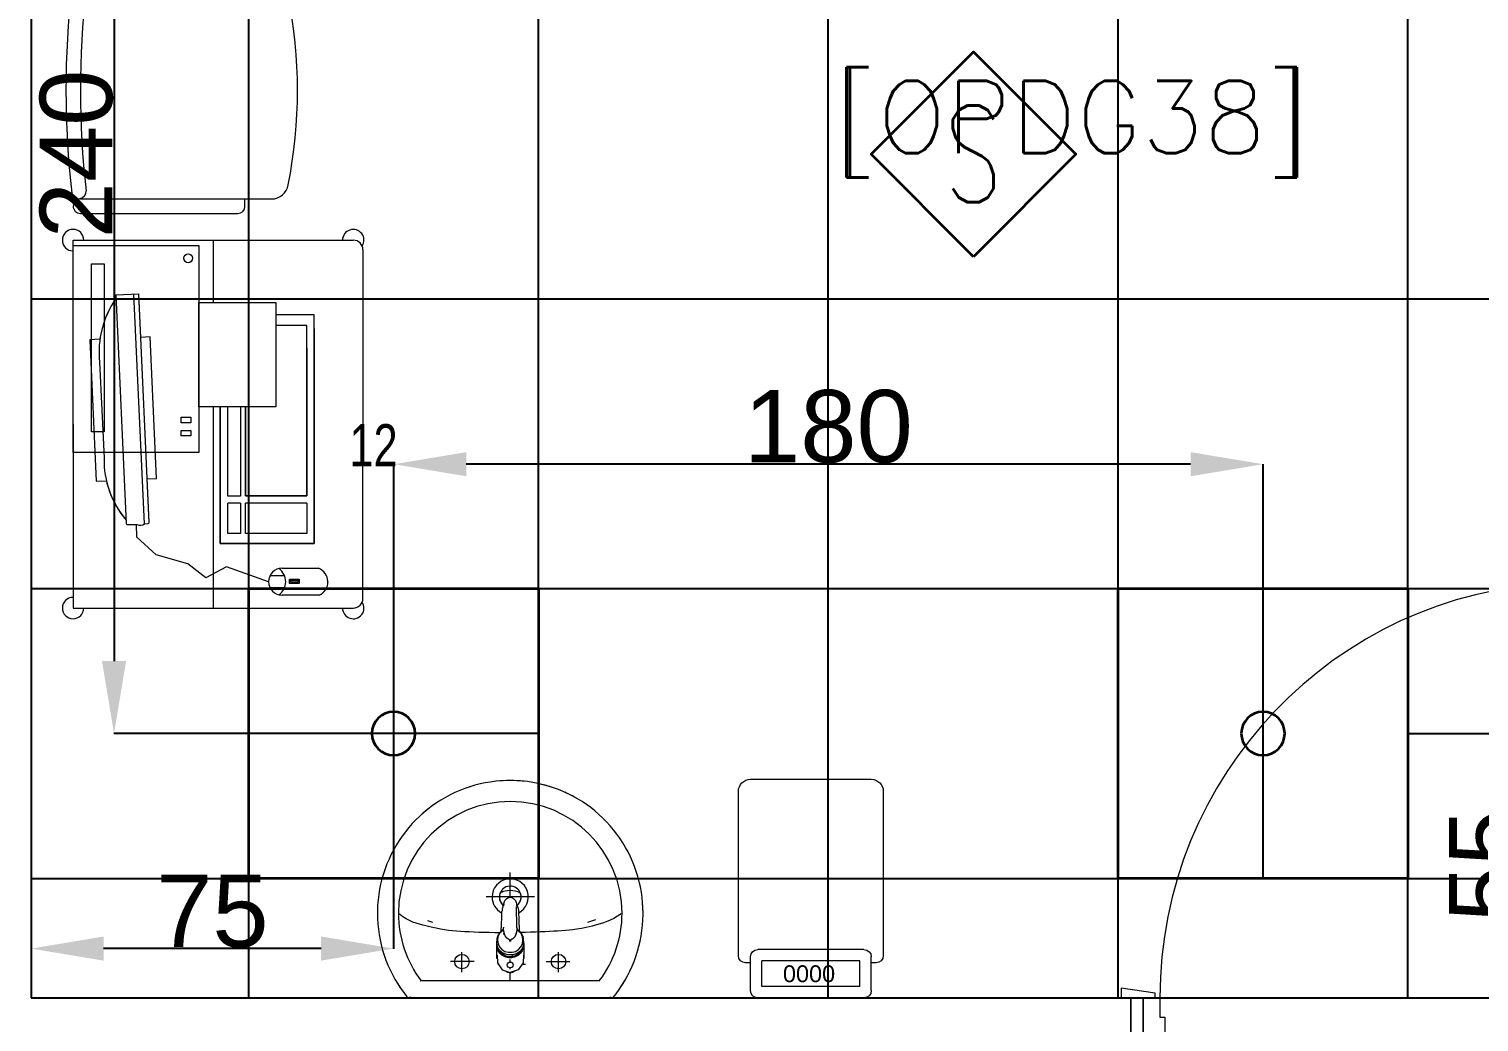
# Model space of a CAD drawing. Header units: inches. Extents: x -12418 to 57169, y -29325 to 19878.
# Drawn here: x 37945 to 40947, y -6897 to -4841 of the extents above; entities that cross this region are included whole.
import ezdxf
from ezdxf.enums import TextEntityAlignment as Align

# ---------------------------------------------------------------- set-up
doc = ezdxf.new("R2010")
doc.units = ezdxf.units.IN
doc.header["$LTSCALE"] = 25
doc.header["$MEASUREMENT"] = 0
doc.header["$PDMODE"] = 3
doc.layers.get('0').update_dxf_attribs({"color": 8})
doc.layers.get('Defpoints').update_dxf_attribs({"color": 8})
for name, color, linetype, lineweight in [('00-Ground Floor$0$72_EGR_BASE_TEXT', 252, 'Continuous', 5), ('00-Ground Floor$0$72_EGR_EQP_TAG', 142, 'Continuous', 5), ('00-Ground Floor$0$LOADING', 253, 'Continuous', 5), ('00-Ground Floor$0$P-SANR-FIXT', 6, 'Continuous', 18), ('00-Ground Floor$0$P-SANR-FIXT-1', 6, 'Continuous', 13), ('00-Ground Floor$0$Walls', 251, 'Continuous', 5), ('00-Ground Floor$0$Wooden Joinery', 251, 'Continuous', 5), ('E-DIM', 6, 'Continuous', 18), ('E-LITE-CIRC-NUMB', 6, 'Continuous', 25), ('E-LITE-CLNG', 150, 'Continuous', 35), ('E-LITE-CTRL', 6, 'Continuous', 25), ('F-ALRM-CLNG @ 100', 33, 'Continuous', 35)]:
    doc.layers.add(name, color=color, linetype=linetype, lineweight=lineweight)
doc.layers.add('00-Ground Floor$0$False Ceiling', color=251, linetype='Continuous')
doc.styles.add('00-Ground Floor$0$SIMPLEX', font='SIMPLEX.shx', dxfattribs={"height": 150})
doc.styles.add('00-Ground Floor$0$Standard', font='arial.ttf')
doc.styles.add('00-Ground Floor$0$X3G_ENTITY_257CFD', font='swisscl.ttf', dxfattribs={"height": 200})
doc.styles.add('DC_Simplex', font='SIMPLEX.shx', dxfattribs={"width": 0.7})
doc.styles.get("Standard").update_dxf_attribs({"font": 'arial.ttf'})
doc.dimstyles.get("Standard").update_dxf_attribs({"dimtxt": 150, "dimasz": 150, "dimexe": 0.18, "dimexo": 0.0625, "dimgap": 1, "dimtad": 1, "dimdec": 0, "dimlfac": 0.1, "dimzin": 0, "dimdsep": 46, "dimtxsty": 'Standard', "dimcen": 0.09, "dimclrd": 256, "dimclrt": 7, "dimadec": 0, "dimazin": 0, "dimtfac": 1, "dimtdec": 0, "dimtofl": 0, "dimtmove": 0, "dimatfit": 3, "dimfxl": 1, "dimtolj": 1, "dimtzin": 0, "dimarcsym": 0})

# ---------------------------------------------------------------- blocks, each defined once
blk = doc.blocks.new('00-Ground Floor$0$A$C72370EFE')
at = {"layer": '00-Ground Floor$0$Wooden Joinery'}
for p, q in [((-0.01, -0.03), (-0.01, -0.07)), ((0, -0.03), (-0.01, -0.03)), ((0.04, -0.03), (0.05, -0.03)), ((0.05, -0.03), (0.05, -0.07)), ((-0.01, -0.04), (-0.02, -0.04)), ((-0.01, -0.06), (-0.02, -0.06)), ((0.05, -0.04), (0.06, -0.04)), ((0.05, -0.06), (0.06, -0.06)), ((-0.05, -0.07), (-0.05, -0.16)), ((-0.03, -0.07), (-0.03, -0.16)), ((0, -0.07), (-0.01, -0.07)), ((0.04, -0.07), (0.05, -0.07)), ((0.07, -0.07), (0.07, -0.16)), ((0.09, -0.07), (0.09, -0.16)), ((-0.01, -0.17), (-0.02, -0.17)), ((-0.01, -0.17), (-0.01, -0.19)), ((0.05, -0.17), (0.06, -0.17)), ((0.05, -0.17), (0.05, -0.19)), ((-0.01, -0.19), (-0.02, -0.19)), ((0.05, -0.19), (0.06, -0.19))]:
    blk.add_line(p, q, dxfattribs=at)
for centre, radius, start, end in [((-0.02, -0.07), 0.03, 90, 180), ((-0.02, -0.07), 0.01, 90, 180), ((0.06, -0.07), 0.03, 0, 90), ((0.06, -0.07), 0.01, 0, 90), ((-0.02, -0.16), 0.03, 180, 270), ((-0.02, -0.16), 0.01, 180, 270), ((0.06, -0.16), 0.01, 270, 0), ((0.06, -0.16), 0.03, 270, 0)]:
    blk.add_arc(centre, radius, start, end, dxfattribs=at)
blk = doc.blocks.new('00-Ground Floor$0$A$C5DAD61B4')
at = {"layer": '00-Ground Floor$0$Wooden Joinery'}
for points in [[(80, 959.1), (80, 969.1), (10, 979.1), (10, 959.1)], [(940, 959.1), (940, 969.1), (1010, 979.1), (1010, 959.1)], [(70, 859.1), (70, 849.1), (0, 839.1), (0, 859.1)], [(120, 859.1), (120, 0), (80, 0), (80, 859.1)], [(950, 859.1), (950, 849.1), (1020, 839.1), (1020, 859.1)]]:
    blk.add_lwpolyline(points, close=True, dxfattribs=at)
for points in [[(45, 859.1), (45, 959.1), (20, 959.1), (20, 859.1), (45, 859.1)], [(45, 859.1), (80, 859.1), (80, 899.1), (90, 899.1), (90, 959.1), (45, 959.1), (45, 859.1)], [(975, 859.1), (940, 859.1), (940, 899.1), (930, 899.1), (930, 959.1), (975, 959.1), (975, 859.1)], [(975, 859.1), (975, 959.1), (1000, 959.1), (1000, 859.1), (975, 859.1)]]:
    blk.add_lwpolyline(points, dxfattribs=at)
blk.add_arc((80, 859.1), 860, 272.666, 0, dxfattribs=at)
at = {"layer": '00-Ground Floor$0$Wooden Joinery', "xscale": 999.9999999998854, "yscale": 999.9999999998854, "zscale": 999.9999999998854, "rotation": 180}
blk.add_blockref('00-Ground Floor$0$A$C72370EFE', (120, 0), dxfattribs=at)
blk = doc.blocks.new('00-Ground Floor$0$GF21016-P')
at = {"layer": '00-Ground Floor$0$LOADING', "extrusion": (-1.24384e-09, -1.20261e-09, -1)}
for p, q in [((0.0128, 0.0179), (0.0128, 0.4136)), ((0.4628, 0.0179), (0.4628, 0.4136)), ((-0.0172, 0.0179), (-0.0172, 0.3435)), ((-0.0022, 0.3585), (0.0128, 0.3585)), ((0.4778, 0.3585), (0.4628, 0.3585)), ((0.4928, 0.0179), (0.4928, 0.3435)), ((0.4778, 0.0029), (0.4778, 0.0029))]:
    blk.add_line(p, q, dxfattribs=at)
for centre, radius, start, end in [((-0.2378, -0.5362), 1.0036, 78.7568, 101.2432), ((-0.0478, 0.4136), 0.035, 0, 80.6557), ((-0.4278, 0.4136), 0.035, 99.3443, 180), ((0.0022, 0.3435), 0.015, 0, 90), ((-0.4778, 0.3435), 0.015, 90, 180), ((-0.0284, 0.0145), 0.015, 284.3864, 95.5209), ((-0.4471, 0.0145), 0.015, 84.4791, 255.6136), ((0.0022, 0.0179), 0.015, 270, 0), ((0.0022, 0.0179), 0.015, 180, 270), ((-0.2378, 1.8734), 1.8855, 263.5119, 276.4881), ((-0.2378, 1.8928), 1.8749, 263.6341, 276.3659), ((-0.4778, 0.0179), 0.015, 270, 0), ((-0.4778, 0.0179), 0.015, 180, 270)]:
    blk.add_arc(centre, radius, start, end, dxfattribs=at)
blk = doc.blocks.new('00-Ground Floor$0$FP_138-161_A_00_GFL_-0_080_Einreichung_Grundrisse_100')
at = {"layer": '00-Ground Floor$0$P-SANR-FIXT'}
blk.add_line((-0.0044, -0.0019), (-0.0045, -0.0021), dxfattribs=at)
at = {"layer": '00-Ground Floor$0$P-SANR-FIXT', "flags": 128}
blk.add_lwpolyline([(-0.0057, -0.0037), (-0.0058, -0.0039), (-0.006, -0.004)], dxfattribs=at)
blk = doc.blocks.new('00-Ground Floor$0$FP_139-161_A_00_GFL_-0_080_Einreichung_Grundrisse_100')
at = {"layer": '00-Ground Floor$0$P-SANR-FIXT'}
blk.add_line((0.0045, -0.0022), (0.0044, -0.002), dxfattribs=at)
at = {"layer": '00-Ground Floor$0$P-SANR-FIXT', "flags": 128}
blk.add_lwpolyline([(0.006, -0.004), (0.0059, -0.0039), (0.0057, -0.0038)], dxfattribs=at)
blk = doc.blocks.new('00-Ground Floor$0$IS_Ceraplus_B8204_BIM_BG _1_ - B8204AA - CERAPLUS single lever basin mixer with pop-up waste-V137-161_A_00_GFL_-0_080_Einreichung_Grundrisse_100')
at = {"layer": '00-Ground Floor$0$P-SANR-FIXT-1'}
h = blk.add_hatch(dxfattribs=at)
h.set_pattern_fill('FP_26', color=256, style=0, pattern_type=2)
h.set_pattern_definition([(225, (0.009, 0), (0.010607, -0.010607), []), (315, (0.009, 0), (0.010607, 0.010607), [])])
h.paths.add_polyline_path([(0.0056, -0.002), (0.0058, -0.0024), (0.0058, -0.0021)])
h.paths.add_polyline_path([(0.007, -0.0039), (0.0088, -0.0045), (0.0084, -0.0043)])
at = {"layer": '00-Ground Floor$0$LOADING'}
for p, q in [((-0.028, 0), (-0.028, -0.0281)), ((-0.0262, -0.0282), (-0.0263, -0.0287)), ((0.0263, -0.0287), (0.0262, -0.0282)), ((0.0262, -0.0293), (0.0263, -0.0287)), ((0.028, -0.0281), (0.028, 0)), ((-0.0274, -0.0337), (-0.0271, -0.0392)), ((-0.0137, -0.0512), (-0.0129, -0.0517)), ((0.0124, -0.052), (0.0133, -0.0515)), ((0.0185, -0.0618), (0.019, -0.0539)), ((0.019, -0.0539), (0.0188, -0.0561)), ((0.0271, -0.0392), (0.0274, -0.0337)), ((0.014, -0.0647), (0.0133, -0.1077))]:
    blk.add_line(p, q, dxfattribs=at)
at = {"layer": '00-Ground Floor$0$LOADING', "flags": 128}
for points in [[(-0.0272, -0.0069), (-0.0266, 0.009), (-0.0165, 0.0236), (0, 0.0291)], [(0.0272, -0.0069), (0.0266, 0.009), (0.0165, 0.0236), (0, 0.0291)], [(-0.0176, -0.0568), (-0.0224, -0.0513), (-0.0254, -0.0448), (-0.0264, -0.0376), (-0.0253, -0.0305), (-0.0222, -0.024), (-0.0172, -0.0186), (-0.0109, -0.0147), (-0.0037, -0.0127), (0.0037, -0.0127), (0.0109, -0.0147), (0.0172, -0.0186), (0.0222, -0.024), (0.0253, -0.0305), (0.0264, -0.0376), (0.0254, -0.0448), (0.0224, -0.0513), (0.0176, -0.0568)], [(-0.0271, -0.0393), (-0.027, -0.0403), (-0.0269, -0.0414), (-0.0267, -0.0424), (-0.0265, -0.0434), (-0.0262, -0.0444), (-0.0259, -0.0454), (-0.0255, -0.0464), (-0.0252, -0.0474), (-0.0247, -0.0484), (-0.0243, -0.0493), (-0.0238, -0.0502), (-0.0232, -0.0511), (-0.0226, -0.052), (-0.022, -0.0529), (-0.0214, -0.0537), (-0.0207, -0.0545), (-0.0199, -0.0553), (-0.0192, -0.0561), (-0.0184, -0.0568), (-0.0176, -0.0575), (-0.0173, -0.0577)], [(-0.019, -0.0539), (-0.0185, -0.0615), (-0.0185, -0.0618)], [(-0.0162, -0.0579), (-0.0156, -0.058), (-0.0151, -0.0581), (-0.0146, -0.0583), (-0.0142, -0.0586), (-0.0139, -0.0588), (-0.0138, -0.0591)], [(-0.0138, -0.0591), (-0.0139, -0.0612), (-0.014, -0.0633)], [(0.0138, -0.0591), (0.0139, -0.0588), (0.0142, -0.0586), (0.0146, -0.0583), (0.0151, -0.0581), (0.0156, -0.058), (0.0162, -0.0579)], [(0.014, -0.0633), (0.0139, -0.0612), (0.0138, -0.0591)], [(0.0171, -0.0578), (0.0174, -0.0575), (0.0176, -0.0568)], [(0.0173, -0.0577), (0.0181, -0.057), (0.0189, -0.0563), (0.0197, -0.0556), (0.0204, -0.0548), (0.0211, -0.054), (0.0218, -0.0532), (0.0224, -0.0523), (0.023, -0.0514), (0.0236, -0.0505), (0.0241, -0.0496), (0.0246, -0.0487), (0.025, -0.0477), (0.0254, -0.0467), (0.0258, -0.0458), (0.0261, -0.0448), (0.0264, -0.0437), (0.0266, -0.0427), (0.0268, -0.0417), (0.027, -0.0407), (0.0271, -0.0396), (0.0271, -0.0393)], [(-0.0181, -0.0728), (-0.0177, -0.083), (-0.0172, -0.0938)], [(0.0172, -0.0938), (0.0177, -0.083), (0.0181, -0.0728)], [(0.0184, -0.0651), (0.0184, -0.0652), (0.0184, -0.0652), (0.0184, -0.0652), (0.0184, -0.0654), (0.0184, -0.0655)], [(-0.0129, -0.1142), (-0.0124, -0.1161), (-0.0118, -0.1179), (-0.0109, -0.1197), (-0.0098, -0.1214), (-0.0084, -0.123), (-0.0067, -0.1244), (-0.0047, -0.1255), (-0.0025, -0.1263), (0, -0.1266)], [(0, -0.1266), (0.0025, -0.1263), (0.0047, -0.1255), (0.0067, -0.1244), (0.0084, -0.123), (0.0098, -0.1214), (0.0109, -0.1197), (0.0118, -0.1179), (0.0124, -0.1161), (0.0129, -0.1142)]]:
    blk.add_lwpolyline(points, dxfattribs=at)
at = {"layer": '00-Ground Floor$0$LOADING'}
for centre, radius, start, end in [((0, 0.0135), 0.00603, 0, 180), ((0, 0.0135), 0.00603, 180, 0), ((-0.009, 0), 0.005, 300, 315), ((0.009, 0), 0.005, 225, 240)]:
    blk.add_arc(centre, radius, start, end, dxfattribs=at)
for centre, major_axis, start_param, end_param in [((0, -0.0281), (-0.028, 0), 4.712389, 6.47291), ((0, -0.0287), (0.0267, 0), 1.570796, 3.036556), ((0, -0.0287), (0.0263, 0), 2.625648, 2.791756), ((0, -0.0287), (-0.0263, 0), 4.712389, 5.759587), ((0, -0.0281), (0.028, 0), 6.093357, 7.853982), ((0, -0.0287), (0.0267, 0), 0.105099, 1.570796), ((0, -0.0287), (0.0262, 0), 0.523599, 1.570796), ((0, -0.0287), (0.0262, 0), 0.349919, 0.515945), ((0, -0.0321), (0.0275, 0), 3.141823, 3.202701), ((0, -0.0321), (0.0275, 0), 3.239313, 3.439417), ((0, -0.0281), (0.028, 0), 3.371221, 3.483334), ((0, -0.0312), (0.0248, 0), 4.111947, 4.191073), ((0, -0.0281), (0.028, 0), 4.202431, 4.259552), ((0, -0.0287), (0.0263, 0), 4.169225, 4.2325), ((0, -0.0281), (0.028, 0), 5.172057, 5.222265), ((0, -0.0287), (0.0267, 0), 6.059374, 6.108652), ((0, -0.0321), (0.0275, 0), 5.985527, 6.185455), ((0, -0.0281), (0.028, 0), 5.94107, 6.05344), ((0, -0.0321), (0.0275, 0), 6.222066, 6.282955)]:
    blk.add_ellipse(centre, major_axis=major_axis, ratio=0.961262, start_param=start_param, end_param=end_param, dxfattribs=at)
for points, knots in [([(-0.0215, -0.0162), (-0.0216, -0.0163), (-0.0219, -0.0167), (-0.0227, -0.0177), (-0.0238, -0.0192), (-0.0249, -0.0211), (-0.0258, -0.0231), (-0.0266, -0.0253), (-0.0273, -0.0282), (-0.0275, -0.0305), (-0.0275, -0.0321)], [0.7859035, 0.7859035, 0.7859035, 0.7859035, 0.7916667, 0.8055556, 0.8333333, 0.8611111, 0.8888889, 0.9166667, 0.9444444, 1, 1, 1, 1]), ([(0.021, -0.0157), (0.0208, -0.0154), (0.0203, -0.0149), (0.0192, -0.0139), (0.0177, -0.0127), (0.0161, -0.0117), (0.0148, -0.0109), (0.0138, -0.0104), (0.0127, -0.0099), (0.0113, -0.0093), (0.0087, -0.0084), (0.0048, -0.0075), (0, -0.0071), (-0.0048, -0.0075), (-0.0087, -0.0084), (-0.0113, -0.0093), (-0.0127, -0.0099), (-0.0138, -0.0104), (-0.0148, -0.0109), (-0.0161, -0.0117), (-0.0177, -0.0127), (-0.0191, -0.0139), (-0.0202, -0.0149), (-0.0208, -0.0154), (-0.021, -0.0157)], [0.2222222, 0.2222222, 0.2222222, 0.2222222, 0.2361111, 0.25, 0.2777778, 0.3055556, 0.3194444, 0.3333333, 0.3472222, 0.3611111, 0.3888889, 0.4444444, 0.5, 0.5555556, 0.6111111, 0.6388889, 0.6527778, 0.6666667, 0.6805556, 0.6944444, 0.7222222, 0.75, 0.7638889, 0.7777778, 0.7777778, 0.7777778, 0.7777778]), ([(0.0275, -0.0321), (0.0275, -0.0305), (0.0273, -0.0282), (0.0266, -0.0253), (0.0258, -0.0231), (0.0249, -0.0211), (0.0238, -0.0192), (0.0227, -0.0177), (0.0219, -0.0167), (0.0216, -0.0163), (0.0215, -0.0162)], [0, 0, 0, 0, 0.0555556, 0.0833333, 0.1111111, 0.1388889, 0.1666667, 0.1944444, 0.2083333, 0.2142181, 0.2142181, 0.2142181, 0.2142181]), ([(-0.0188, -0.0538), (-0.0188, -0.0547), (-0.0186, -0.0582), (-0.0185, -0.0619), (-0.0184, -0.0646)], [0.6724021, 0.6724021, 0.6724021, 0.6724021, 0.75, 1, 1, 1, 1]), ([(-0.0162, -0.0579), (-0.0162, -0.0578), (-0.0163, -0.0578), (-0.0165, -0.0577), (-0.0166, -0.0575), (-0.0167, -0.0574), (-0.0169, -0.0573), (-0.017, -0.0572), (-0.0172, -0.0571), (-0.0173, -0.057), (-0.0175, -0.0569), (-0.0176, -0.0568)], [0, 0, 0, 0, 0.1, 0.2, 0.3, 0.4, 0.5, 0.6, 0.7, 0.8, 1, 1, 1, 1]), ([(-0.0148, -0.0587), (-0.015, -0.0586), (-0.0159, -0.0583), (-0.0167, -0.058), (-0.0172, -0.0578)], [0.8, 0.8, 0.8, 0.8, 0.85, 1, 1, 1, 1]), ([(0, -0.0378), (-0.0005, -0.038), (-0.0012, -0.0384), (-0.0021, -0.0389), (-0.0028, -0.0393), (-0.0035, -0.0397), (-0.0042, -0.04), (-0.0049, -0.0405), (-0.0055, -0.0409), (-0.0061, -0.0414), (-0.0067, -0.0419), (-0.0072, -0.0424), (-0.0078, -0.0429), (-0.0083, -0.0435), (-0.0088, -0.0441), (-0.0092, -0.0446), (-0.0096, -0.0452), (-0.01, -0.0459), (-0.0103, -0.0466), (-0.0105, -0.0472), (-0.0107, -0.0477), (-0.0108, -0.0481), (-0.0109, -0.0484), (-0.0111, -0.0489), (-0.0114, -0.0497), (-0.0118, -0.0509), (-0.0122, -0.0521), (-0.0124, -0.053), (-0.0126, -0.0537), (-0.0128, -0.0544), (-0.0129, -0.0552), (-0.0131, -0.0559), (-0.0132, -0.0566), (-0.0134, -0.0572), (-0.0136, -0.0581), (-0.0137, -0.0587), (-0.0138, -0.0591)], [0, 0, 0, 0, 0.055556, 0.083333, 0.111111, 0.138889, 0.166667, 0.194444, 0.222222, 0.25, 0.277778, 0.305556, 0.333333, 0.361111, 0.388889, 0.416667, 0.444444, 0.472222, 0.5, 0.527778, 0.541667, 0.555556, 0.569444, 0.583333, 0.611111, 0.666667, 0.722222, 0.75, 0.777778, 0.805556, 0.833333, 0.861111, 0.888889, 0.916667, 0.944444, 1, 1, 1, 1]), ([(0, -0.0357), (-0.0006, -0.0357), (-0.0013, -0.0357), (-0.002, -0.0357), (-0.0022, -0.0357)], [0, 0, 0, 0, 0.1, 0.1298359, 0.1298359, 0.1298359, 0.1298359]), ([(0.0022, -0.0357), (0.002, -0.0357), (0.0013, -0.0357), (0.0006, -0.0357), (0, -0.0357)], [0.8701578, 0.8701578, 0.8701578, 0.8701578, 0.9, 1, 1, 1, 1]), ([(0.0138, -0.0591), (0.0137, -0.0587), (0.0136, -0.0581), (0.0134, -0.0572), (0.0132, -0.0566), (0.0131, -0.0559), (0.0129, -0.0552), (0.0128, -0.0544), (0.0126, -0.0537), (0.0124, -0.053), (0.0122, -0.0521), (0.0118, -0.0509), (0.0114, -0.0497), (0.0111, -0.0489), (0.0109, -0.0484), (0.0108, -0.0481), (0.0107, -0.0477), (0.0105, -0.0472), (0.0103, -0.0466), (0.01, -0.0459), (0.0096, -0.0452), (0.0092, -0.0446), (0.0088, -0.0441), (0.0083, -0.0435), (0.0078, -0.0429), (0.0072, -0.0424), (0.0067, -0.0419), (0.0061, -0.0414), (0.0055, -0.0409), (0.0049, -0.0405), (0.0042, -0.04), (0.0035, -0.0397), (0.0028, -0.0393), (0.0021, -0.0389), (0.0012, -0.0384), (0.0005, -0.038), (0, -0.0378)], [0, 0, 0, 0, 0.055556, 0.083333, 0.111111, 0.138889, 0.166667, 0.194444, 0.222222, 0.25, 0.277778, 0.333333, 0.388889, 0.416667, 0.430556, 0.444444, 0.458333, 0.472222, 0.5, 0.527778, 0.555556, 0.583333, 0.611111, 0.638889, 0.666667, 0.694444, 0.722222, 0.75, 0.777778, 0.805556, 0.833333, 0.861111, 0.888889, 0.916667, 0.944444, 1, 1, 1, 1]), ([(0.0141, -0.0613), (0.0141, -0.0611), (0.0143, -0.0608), (0.0145, -0.0604), (0.0148, -0.06), (0.0151, -0.0596), (0.0153, -0.0594), (0.0155, -0.0592), (0.0156, -0.059), (0.0158, -0.0588), (0.016, -0.0587), (0.0163, -0.0585), (0.0165, -0.0583), (0.0166, -0.0582)], [0.3333333, 0.3333333, 0.3333333, 0.3333333, 0.4166667, 0.5, 0.5833333, 0.6666667, 0.7083333, 0.75, 0.7916667, 0.8333333, 0.875, 0.9166667, 1, 1, 1, 1]), ([(0.0176, -0.0568), (0.0175, -0.0569), (0.0173, -0.057), (0.0172, -0.0571), (0.017, -0.0572), (0.0169, -0.0573), (0.0167, -0.0574), (0.0166, -0.0575), (0.0165, -0.0577), (0.0163, -0.0578), (0.0162, -0.0578), (0.0162, -0.0579)], [0, 0, 0, 0, 0.2, 0.3, 0.4, 0.5, 0.6, 0.7, 0.8, 0.9, 1, 1, 1, 1]), ([(0.0184, -0.0646), (0.0185, -0.0619), (0.0186, -0.0582), (0.0188, -0.0547), (0.0188, -0.0538)], [0, 0, 0, 0, 0.25, 0.3275586, 0.3275586, 0.3275586, 0.3275586]), ([(-0.0131, -0.1116), (-0.0132, -0.1115), (-0.0135, -0.1109), (-0.0141, -0.1099), (-0.0147, -0.1086), (-0.0153, -0.1072), (-0.0159, -0.1053), (-0.0167, -0.1021), (-0.0171, -0.0992), (-0.0171, -0.0973)], [0.4856715, 0.4856715, 0.4856715, 0.4856715, 0.5, 0.55, 0.6, 0.65, 0.7, 0.8, 1, 1, 1, 1]), ([(-0.0132, -0.1091), (-0.0132, -0.1096), (-0.0132, -0.1103), (-0.0132, -0.1111), (-0.0132, -0.1115), (-0.0132, -0.1118), (-0.0131, -0.1122), (-0.0131, -0.1125), (-0.0131, -0.1128), (-0.0131, -0.1131), (-0.013, -0.1134), (-0.013, -0.1138), (-0.0129, -0.1141), (-0.0129, -0.1142)], [0.2, 0.2, 0.2, 0.2, 0.4, 0.5, 0.55, 0.6, 0.65, 0.7, 0.75, 0.8, 0.85, 0.9, 1, 1, 1, 1]), ([(0.0129, -0.1142), (0.0129, -0.1141), (0.013, -0.1138), (0.013, -0.1134), (0.0131, -0.1131), (0.0131, -0.1128), (0.0131, -0.1125), (0.0131, -0.1122), (0.0132, -0.1118), (0.0132, -0.1115), (0.0132, -0.1111), (0.0132, -0.1103), (0.0132, -0.1096), (0.0132, -0.1091)], [0, 0, 0, 0, 0.1, 0.15, 0.2, 0.25, 0.3, 0.35, 0.4, 0.45, 0.5, 0.6, 0.8, 0.8, 0.8, 0.8]), ([(0.0131, -0.1116), (0.0133, -0.1113), (0.0137, -0.1106), (0.0142, -0.1096), (0.0147, -0.1084), (0.0153, -0.1072), (0.0159, -0.1053), (0.0167, -0.1021), (0.0171, -0.0992), (0.0171, -0.0973)], [-0.5143371, -0.5143371, -0.5143371, -0.5143371, -0.475, -0.4375, -0.4, -0.35, -0.3, -0.2, 0, 0, 0, 0])]:
    blk.add_open_spline(points, degree=3, knots=knots, dxfattribs=at)
for points in [[(-0.0172, -0.0578), (-0.0171, -0.0578), (-0.0169, -0.058), (-0.0167, -0.0581), (-0.0166, -0.0582)], [(-0.0162, -0.0579), (-0.0162, -0.0579), (-0.0164, -0.0581), (-0.0165, -0.0582), (-0.0166, -0.0583), (-0.0166, -0.0582), (-0.0166, -0.0582)], [(-0.0166, -0.0582), (-0.0163, -0.0585), (-0.0156, -0.059), (-0.0148, -0.0599), (-0.0142, -0.0609), (-0.0139, -0.0617), (-0.0138, -0.0621)], [(0.0172, -0.0578), (0.0168, -0.0579), (0.0158, -0.0583), (0.0147, -0.0587), (0.0141, -0.059)], [(0.0166, -0.0582), (0.0166, -0.0582), (0.0166, -0.0583), (0.0165, -0.0582), (0.0164, -0.0581), (0.0162, -0.0579), (0.0162, -0.0579)], [(0.0166, -0.0582), (0.0167, -0.0582), (0.0168, -0.0581), (0.0169, -0.058), (0.0169, -0.058)], [(0.0169, -0.058), (0.017, -0.0579), (0.0171, -0.0579), (0.0171, -0.0578)], [(-0.0184, -0.0646), (-0.0183, -0.0659), (-0.0182, -0.0684), (-0.0181, -0.0709), (-0.0181, -0.0721)], [(-0.014, -0.0633), (-0.014, -0.0633), (-0.014, -0.0633), (-0.014, -0.0633)], [(-0.014, -0.0646), (-0.014, -0.0644), (-0.014, -0.064), (-0.014, -0.0635), (-0.014, -0.0633)], [(0.014, -0.0633), (0.014, -0.0633), (0.014, -0.0633), (0.014, -0.0633)], [(0.014, -0.0633), (0.014, -0.0635), (0.014, -0.064), (0.014, -0.0644), (0.014, -0.0647)], [(0.0181, -0.0721), (0.0181, -0.0709), (0.0182, -0.0684), (0.0183, -0.0659), (0.0184, -0.0646)], [(-0.0172, -0.0938), (-0.0172, -0.0944), (-0.0172, -0.0956), (-0.0171, -0.0967), (-0.0171, -0.0973)], [(0.0171, -0.0973), (0.0171, -0.0967), (0.0172, -0.0956), (0.0172, -0.0944), (0.0172, -0.0938)]]:
    blk.add_open_spline(points, degree=3, dxfattribs=at)
for name in ['00-Ground Floor$0$FP_138-161_A_00_GFL_-0_080_Einreichung_Grundrisse_100', '00-Ground Floor$0$FP_139-161_A_00_GFL_-0_080_Einreichung_Grundrisse_100']:
    blk.add_blockref(name, (0, 0), dxfattribs=at)
blk = doc.blocks.new('00-Ground Floor$0$_100_WB_KER_REN_55x45x18 - _100_WB_KER_REN_55x45x18-V63-161_A_00_GFL_-0_080_Einreichung_Grundrisse_100')
at = {"layer": '00-Ground Floor$0$LOADING'}
for p, q in [((-0.2075, 0.225), (-0.2075, 0.2227)), ((0.2074, 0.225), (-0.2074, 0.225)), ((0.2075, 0.2227), (0.2075, 0.225)), ((-0.1855, 0.1899), (0.1855, 0.1899)), ((0, 0.1899), (0, 0.1724)), ((-0.1, 0.172), (-0.1, 0.1303)), ((-0.0259, 0.155), (-0.0315, 0.155)), ((0, 0.1656), (0, 0.1628)), ((0, 0.1509), (0, 0.1454)), ((0.026, 0.155), (0.0248, 0.155)), ((0.1, 0.172), (0.1, 0.1303)), ((-0.0744, 0.15), (-0.1234, 0.15)), ((0, 0.1422), (0, 0.1399)), ((0.0744, 0.15), (0.1234, 0.15)), ((-0.1763, 0.0637), (-0.1598, 0.0692)), ((0.1605, 0.0691), (0.1707, 0.0656)), ((-0.05, 0.0161), (0.05, 0.0161)), ((0, 0.0168), (0, -0.0348))]:
    blk.add_line(p, q, dxfattribs=at)
at = {"layer": '00-Ground Floor$0$LOADING', "flags": 128}
for points in [[(-0.2121, 0.225), (-0.219, 0.2164), (-0.2254, 0.2075), (-0.2316, 0.1983), (-0.2373, 0.189), (-0.2427, 0.1794), (-0.2476, 0.1696), (-0.2522, 0.1596), (-0.2564, 0.1494), (-0.2602, 0.1391), (-0.2635, 0.1286), (-0.2665, 0.118), (-0.269, 0.1073), (-0.271, 0.0965), (-0.2727, 0.0856), (-0.2739, 0.0747), (-0.2747, 0.0637), (-0.275, 0.0527), (-0.275, 0.05)], [(0.275, 0.05), (0.2748, 0.061), (0.2741, 0.072), (0.273, 0.0829), (0.2715, 0.0938), (0.2695, 0.1046), (0.2671, 0.1154), (0.2643, 0.126), (0.261, 0.1365), (0.2574, 0.1469), (0.2533, 0.1571), (0.2488, 0.1671), (0.2439, 0.177), (0.2387, 0.1866), (0.233, 0.1961), (0.227, 0.2053), (0.2206, 0.2142), (0.2138, 0.2229), (0.2121, 0.225)], [(-0.275, 0.05), (-0.2748, 0.039), (-0.2741, 0.028), (-0.273, 0.0171), (-0.2715, 0.0062), (-0.2695, -0.0046), (-0.2671, -0.0154), (-0.2643, -0.026), (-0.261, -0.0365), (-0.2574, -0.0469), (-0.2533, -0.0571), (-0.2488, -0.0671), (-0.2439, -0.077), (-0.2387, -0.0866), (-0.233, -0.0961), (-0.227, -0.1053), (-0.2206, -0.1142), (-0.2138, -0.1229), (-0.2067, -0.1313), (-0.1993, -0.1395), (-0.1916, -0.1473), (-0.1836, -0.1548), (-0.1752, -0.162), (-0.1666, -0.1688), (-0.1577, -0.1753), (-0.1486, -0.1814), (-0.1392, -0.1872), (-0.1296, -0.1925), (-0.1198, -0.1975), (-0.1098, -0.2021), (-0.0996, -0.2063), (-0.0893, -0.2101), (-0.0788, -0.2135), (-0.0682, -0.2164), (-0.0575, -0.2189), (-0.0467, -0.221), (-0.0359, -0.2227), (-0.0249, -0.2239), (-0.014, -0.2246), (-0.003, -0.225), (0.008, -0.2249), (0.019, -0.2243), (0.03, -0.2234), (0.0409, -0.2219), (0.0517, -0.2201), (0.0625, -0.2178), (0.0731, -0.2151), (0.0837, -0.212), (0.0941, -0.2084), (0.1043, -0.2044), (0.1144, -0.2001), (0.1243, -0.1953), (0.1341, -0.1901), (0.1436, -0.1846), (0.1528, -0.1786), (0.1618, -0.1723), (0.1706, -0.1657), (0.1791, -0.1587), (0.1873, -0.1514), (0.1952, -0.1437), (0.2028, -0.1358), (0.21, -0.1275), (0.217, -0.119), (0.2236, -0.1101), (0.2298, -0.1011), (0.2356, -0.0918), (0.2411, -0.0822), (0.2462, -0.0725), (0.2509, -0.0625), (0.2552, -0.0524), (0.2591, -0.0421), (0.2626, -0.0317), (0.2656, -0.0211), (0.2683, -0.0104), (0.2705, 0.0003), (0.2722, 0.0112), (0.2736, 0.0221), (0.2745, 0.0331), (0.2749, 0.0441), (0.275, 0.05)]]:
    blk.add_lwpolyline(points, dxfattribs=at)
at = {"layer": '00-Ground Floor$0$LOADING'}
for centre in [(-0.1, 0.15), (0.1, 0.15)]:
    blk.add_circle(centre, 0.015, dxfattribs=at)
for centre, radius, start, end in [((0, 0.05), 0.275, 140.4788, 141.2381), ((0, 0.05), 0.275, 38.7619, 39.5212), ((0, 0.05), 0.275, 145.9324, 150.3591), ((0, 0.05), 0.2315, 142.8209, 180), ((0, 0.05), 0.2315, 0, 37.1791), ((0, 0.05), 0.275, 29.6409, 34.0676), ((0, 0.155), 0.0175, 54.0899, 125.9101), ((0, 0.155), 0.0175, 68.869, 83.8798), ((0, 0.155), 0.0175, 251.9463, 258.2346), ((0, 0.05), 0.275, 180, 183.6225), ((0, 0.05), 0.2315, 180, 0), ((0, 0.0161), 0.0375, 117.1305, 0), ((0, 0.0161), 0.0225, 129.5025, 0), ((0, 0.0161), 0.0225, 138.0808, 143.3939), ((0, 0.0161), 0.0225, 0, 51.4286), ((0, 0.0161), 0.0225, 36.616, 41.9265), ((0, 0.0161), 0.0375, 0, 61.4146), ((0, 0.0161), 0.0225, 180, 193.3417), ((0, 0.0161), 0.0225, 197.0466, 201.508), ((0, 0.0161), 0.0225, 156.725, 162.0134), ((0, 0.05), 0.047, 243.4433, 296.5567), ((0, 0.0161), 0.0225, 17.9887, 23.276), ((0, 0.0161), 0.0225, 338.492, 342.9534), ((0, 0.0161), 0.0225, 346.6583, 0), ((0, 0.05), 0.275, 307.6689, 312), ((0, 0.05), 0.275, 240, 245.6589), ((0, 0.05), 0.275, 252, 257.5535), ((0, 0.05), 0.275, 264, 276), ((0, 0.05), 0.275, 282.9241, 288)]:
    blk.add_arc(centre, radius, start, end, dxfattribs=at)
for points, knots in [([(-0.2074, 0.225), (-0.2078, 0.225), (-0.2086, 0.225), (-0.2095, 0.225), (-0.2102, 0.225), (-0.2106, 0.225), (-0.2109, 0.225), (-0.2111, 0.225), (-0.2114, 0.225), (-0.2116, 0.225), (-0.2118, 0.225), (-0.2119, 0.225), (-0.2119, 0.225)], [-1, -1, -1, -1, -0.8333333, -0.6666667, -0.5833333, -0.5, -0.4583333, -0.4166667, -0.3333333, -0.2916667, -0.25, -0.1666667, -0.1666667, -0.1666667, -0.1666667]), ([(0.2119, 0.225), (0.2119, 0.225), (0.2118, 0.225), (0.2116, 0.225), (0.2114, 0.225), (0.2111, 0.225), (0.2109, 0.225), (0.2106, 0.225), (0.2102, 0.225), (0.2095, 0.225), (0.2086, 0.225), (0.2078, 0.225), (0.2074, 0.225)], [-0.8333333, -0.8333333, -0.8333333, -0.8333333, -0.75, -0.7083333, -0.6666667, -0.5833333, -0.5416667, -0.5, -0.4166667, -0.3333333, -0.1666667, 0, 0, 0, 0]), ([(-0.0037, 0.1721), (-0.0046, 0.1719), (-0.0064, 0.1714), (-0.0081, 0.1705), (-0.009, 0.17)], [0.5653198, 0.5653198, 0.5653198, 0.5653198, 0.6111111, 0.6666667, 0.6666667, 0.6666667, 0.6666667]), ([(0.009, 0.17), (0.0086, 0.1703), (0.0077, 0.1708), (0.0059, 0.1715), (0.0046, 0.1719), (0.0037, 0.1721)], [0.3333333, 0.3333333, 0.3333333, 0.3333333, 0.3611111, 0.3888889, 0.4346482, 0.4346482, 0.4346482, 0.4346482]), ([(0.0209, 0.0903), (0.0512, 0.0901), (0.1113, 0.0879), (0.1514, 0.0828), (0.2115, 0.0665), (0.2292, 0.052)], [0.7533082, 0.7533082, 0.7533082, 0.7533082, 0.9865548, 1.235629, 1.3638988, 1.3638988, 1.3638988, 1.3638988]), ([(-0.2294, 0.0509), (-0.2103, 0.066), (-0.1431, 0.0839), (-0.1084, 0.0863), (-0.0496, 0.0893), (-0.0206, 0.0899)], [0.0392191, 0.0392191, 0.0392191, 0.0392191, 0.1715289, 0.4228457, 0.6475389, 0.6475389, 0.6475389, 0.6475389]), ([(-0.0141, 0.0337), (-0.0162, 0.0319), (-0.0207, 0.0267), (-0.0225, 0.02), (-0.0225, 0.0161)], [0.7144203, 0.7144203, 0.7144203, 0.7144203, 0.8333333, 1, 1, 1, 1]), ([(0.0225, 0.0161), (0.0225, 0.0187), (0.0216, 0.0239), (0.0182, 0.0298), (0.0152, 0.0327), (0.0141, 0.0337)], [0, 0, 0, 0, 0.1111111, 0.2222222, 0.285568, 0.285568, 0.285568, 0.285568])]:
    blk.add_open_spline(points, degree=3, knots=knots, dxfattribs=at)
for points in [[(-0.2075, 0.2227), (-0.2075, 0.2231), (-0.2075, 0.2235), (-0.2075, 0.2239)], [(0.2075, 0.2239), (0.2075, 0.2235), (0.2075, 0.2231), (0.2075, 0.2227)], [(-0.1852, 0.1899), (-0.1853, 0.1899), (-0.1854, 0.1899), (-0.1855, 0.1899)], [(0.1855, 0.1899), (0.1854, 0.1899), (0.1853, 0.1899), (0.1852, 0.1899)], [(-0.0009, 0.1725), (-0.0013, 0.1725), (-0.0018, 0.1724), (-0.0022, 0.1724)], [(0.0022, 0.1724), (0.0018, 0.1724), (0.0013, 0.1725), (0.0009, 0.1725)], [(-0.0225, 0.0161), (-0.0225, 0.0147), (-0.0222, 0.012), (-0.0215, 0.0093), (-0.021, 0.008)], [(0.021, 0.008), (0.0215, 0.0093), (0.0222, 0.012), (0.0225, 0.0147), (0.0225, 0.0161)]]:
    blk.add_open_spline(points, degree=3, dxfattribs=at)
at = {"layer": '00-Ground Floor$0$LOADING', "xscale": -1, "rotation": 5.088887490341627e-12}
blk.add_blockref('00-Ground Floor$0$IS_Ceraplus_B8204_BIM_BG _1_ - B8204AA - CERAPLUS single lever basin mixer with pop-up waste-V137-161_A_00_GFL_-0_080_Einreichung_Grundrisse_100', (0, 0.1434), dxfattribs=at)
blk = doc.blocks.new('00-Ground Floor$0$HF13461A-P')
at = {"layer": '00-Ground Floor$0$LOADING'}
for p, q in [((0.0229, 0.4353), (0.0229, 0.3653)), ((0.2579, 0.4503), (0.0379, 0.4503)), ((0.2493, 0.4266), (0.0466, 0.4266)), ((0.0466, 0.4266), (0.0466, 0.3739)), ((0.2493, 0.4266), (0.2493, 0.3739)), ((0.2729, 0.4353), (0.2729, 0.3653)), ((-0.0021, 0.3628), (-0.0021, 0.0228)), ((0.0229, 0.3778), (0.0129, 0.3778)), ((0.2493, 0.3739), (0.0466, 0.3739)), ((0.2829, 0.3778), (0.2729, 0.3778)), ((0.2979, 0.0228), (0.2979, 0.3628)), ((0.2579, 0.3503), (0.0379, 0.3503)), ((0.0229, -0.0022), (0.2729, -0.0022))]:
    blk.add_line(p, q, dxfattribs=at)
for centre, radius, start, end in [((0.0379, 0.4353), 0.015, 90, 180), ((0.2579, 0.4353), 0.015, 0, 90), ((0.0129, 0.3628), 0.015, 90, 180), ((0.0379, 0.3653), 0.015, 180, 270), ((0.2579, 0.3653), 0.015, 270, 0), ((0.2829, 0.3628), 0.015, 0, 90), ((0.0229, 0.0228), 0.025, 180, 270), ((0.2729, 0.0228), 0.025, 270, 0)]:
    blk.add_arc(centre, radius, start, end, dxfattribs=at)
at = {"layer": '00-Ground Floor$0$LOADING', "style": '00-Ground Floor$0$Standard'}
blk.add_text('0000', height=0.03477, dxfattribs=at).set_placement((0.0901, 0.3829))
blk = doc.blocks.new('00-Ground Floor$0$M.168.61.15')
at = {"layer": '00-Ground Floor$0$LOADING'}
for p, q in [((-10248.8, 19911.8), (-10248.8, 20292.7)), ((-10248.8, 20292.7), (-9668.8, 20292.7)), ((-9958.8, 20292.7), (-9958.8, 20163.4)), ((-9648.8, 20272.7), (-9648.8, 19911.8)), ((-10160.3, 20179.3), (-10113, 20181.5)), ((-10160.3, 20179.3), (-10138.7, 19705.9)), ((-10101.1, 19705.1), (-10123, 20181)), ((-10091.3, 19708), (-10113, 20181.7)), ((-10108.9, 20091.4), (-10113, 20181.7)), ((-10193.1, 20087.5), (-10214.1, 20086.6)), ((-10193.1, 20087.5), (-10214.1, 20086.6)), ((-10214.1, 20086.6), (-10200.8, 19793.4)), ((-10214.1, 20086.6), (-10200.8, 19793.4)), ((-10089.4, 20092.2), (-10108.9, 20091.4)), ((-10089.4, 20092.2), (-10108.9, 20091.4)), ((-10076.1, 19799.1), (-10089.4, 20092.2)), ((-10076.1, 19799.1), (-10089.4, 20092.2)), ((-9749.5, 20110), (-9749.5, 19664.7)), ((-9749.5, 19664.7), (-9749.5, 20110)), ((-9765.1, 20069.2), (-9765.1, 19763.5)), ((-10193.8, 20040.3), (-10184.8, 19841.3)), ((-9958.8, 19947.3), (-9958.8, 19530.9)), ((-9944, 19664.7), (-9944, 19947.3)), ((-9944, 19947.3), (-9944, 19664.7)), ((-9902.4, 19947.3), (-9902.4, 19762.4)), ((-9892, 19763.5), (-9892, 19947.3)), ((-10248.8, 19911.8), (-10248.8, 19530.9)), ((-9648.8, 19550.9), (-9648.8, 19911.8)), ((-10200.8, 19793.4), (-10179.8, 19794.3)), ((-10200.8, 19793.4), (-10179.9, 19794.3)), ((-10095.5, 19798.2), (-10076.1, 19799.1)), ((-10095.5, 19798.2), (-10076.1, 19799.1)), ((-10091.3, 19708), (-10095.5, 19798.2)), ((-9765.1, 19763.5), (-9892, 19763.5)), ((-9928.4, 19685.5), (-9928.4, 19747.9)), ((-9902.4, 19747.9), (-9928.4, 19747.9)), ((-9902.4, 19747.9), (-9902.4, 19685.5)), ((-9765.1, 19747.9), (-9892, 19747.9)), ((-9892, 19685.5), (-9892, 19747.9)), ((-9765.1, 19747.9), (-9765.1, 19685.5)), ((-10139, 19713.2), (-10138.7, 19705.9)), ((-10136.6, 19704), (-10116.2, 19704.2)), ((-10136.6, 19704), (-10116.2, 19704.2)), ((-10116.9, 19677.7), (-10117.2, 19704.2)), ((-10101.1, 19705.1), (-10093.2, 19705.8)), ((-10101.1, 19705.1), (-10093.2, 19705.8)), ((-10077.1, 19641.4), (-10116.9, 19677.7)), ((-9749.5, 19664.7), (-9944, 19664.7)), ((-9944, 19664.7), (-9749.5, 19664.7)), ((-9902.4, 19685.5), (-9928.4, 19685.5)), ((-9765.1, 19685.5), (-9892, 19685.5)), ((-10011.5, 19622.3), (-10077.1, 19641.4)), ((-9974.3, 19593.8), (-10011.5, 19622.3)), ((-9931.1, 19616.3), (-9974.3, 19593.8)), ((-9844, 19585.4), (-9931.1, 19616.3)), ((-9811, 19597.7), (-9841.1, 19597.7)), ((-9811, 19573), (-9841.1, 19573)), ((-10248.8, 19530.9), (-9668.8, 19530.9))]:
    blk.add_line(p, q, dxfattribs=at)
for points in [[(-9988.6, 20281.4), (-9988.6, 19853.1), (-10248.8, 19853.1), (-10248.8, 20281.4)], [(-10184.6, 20243.5), (-10184.6, 19896.1), (-10210.9, 19896.1), (-10210.9, 20243.5)], [(-9829.3, 20163.4), (-9829.3, 19947.3), (-9988.6, 19947.3), (-9988.6, 20163.4)], [(-10004.9, 19926), (-10004.9, 19914.5), (-10025, 19914.5), (-10025, 19926)], [(-10004.9, 19898.7), (-10004.9, 19887.3), (-10025, 19887.3), (-10025, 19898.7)], [(-9780.9, 19591), (-9780.9, 19581.8), (-9800.5, 19581.8), (-9800.5, 19591)], [(-9783.4, 19588.5), (-9783.4, 19584.3), (-9798, 19584.3), (-9798, 19588.5)]]:
    blk.add_lwpolyline(points, close=True, dxfattribs=at)
for points in [[(-9944, 19947.3), (-9944, 19664.7), (-9749.5, 19664.7), (-9749.5, 20137.8), (-9829.3, 20137.8)], [(-9892, 19947.3), (-9892, 19763.5), (-9764.8, 19763.5), (-9764.8, 20116), (-9829.3, 20116)], [(-9902.4, 19947.3), (-9902.4, 19762.4), (-9928.4, 19762.4), (-9928.4, 19947.3)], [(-9816, 19613.4), (-9740.9, 19613.4)], [(-9721.3, 19585.4), (-9721.3, 19584.8)], [(-9739.5, 19557.4), (-9816, 19557.4)]]:
    blk.add_lwpolyline(points, dxfattribs=at)
blk.add_circle((-10010.6, 20255.2), 9.18, dxfattribs=at)
for centre, radius, start, end in [((-10248.8, 20292.7), 22.2, 0, 270), ((-9668.8, 20292.7), 22.2, 326.3067, 180), ((-9668.8, 20272.7), 20, 0, 90), ((-10002.1, 20061.1), 192.9, 144.9564, 186.199), ((-10002.1, 20061.1), 192.9, 144.9564, 172.1216), ((-9991.9, 19838), 192.9, 179.0011, 220.3267), ((-9991.9, 19838), 192.9, 193.0799, 220.3268), ((-10136.6, 19706), 2.08, 182.6241, 270.6241), ((-10136.6, 19706), 2.08, 182.6241, 270.6241), ((-10109.4, 19716.2), 13.8, 240.5606, 306.8112), ((-10109.4, 19716.2), 13.8, 240.5606, 306.8112), ((-10093.4, 19707.9), 2.08, 274.6241, 2.6239), ((-10093.4, 19707.9), 2.08, 274.6241, 2.6239), ((-9816, 19585.4), 28, 90, 270), ((-9841.6, 19585.4), 33, 304.6644, 55.3356), ((-9751.5, 19585.1), 30.2, 293.3421, 69.5419), ((-10248.8, 19530.9), 22.2, 90, 0), ((-9668.8, 19530.9), 22.2, 180, 33.6936), ((-9668.8, 19550.9), 20, 270, 0)]:
    blk.add_arc(centre, radius, start, end, dxfattribs=at)
blk = doc.blocks.new('00-Ground Floor$0$A$Ce9e1c4c3')
at = {"layer": '00-Ground Floor$0$False Ceiling', "color": 254}
for p, q in [((-62050.5, -2847.4, 0), (-62050.5, -6847.4, 0)), ((-62050.5, -6847.4, 0), (-58301, -6847.4, 0))]:
    blk.add_line(p, q, dxfattribs=at)
at = {"layer": '00-Ground Floor$0$False Ceiling', "color": 254, "linetype": 'Continuous'}
for p, q in [((-61600, -6847.4), (-61600, -2847.4)), ((-61000, -6847.4), (-61000, -2847.4)), ((-60400, -6847.4), (-60400, -2847.4)), ((-59800, -6847.4), (-59800, -2847.4)), ((-59200, -6847.4), (-59200, -2847.4)), ((-62050.5, -5400), (-58301, -5400)), ((-62050.5, -6000), (-58301, -6000)), ((-62050.5, -6600), (-58301, -6600))]:
    blk.add_line(p, q, dxfattribs=at)
blk = doc.blocks.new('00-Ground Floor')
at = {"layer": '00-Ground Floor$0$Walls'}
for p, q in [((37949.5, -2847.4, 0), (37949.5, -6847.4, 0)), ((40226.6, -6847.4, 0), (37949.5, -6847.4, 0)), ((40226.6, -6847.4, 0), (40226.6, -6947.4, 0))]:
    blk.add_line(p, q, dxfattribs=at)
at = {"layer": '00-Ground Floor$0$False Ceiling', "color": 254}
blk.add_blockref('00-Ground Floor$0$A$Ce9e1c4c3', (100000, 0), dxfattribs=at)
at = {"layer": '00-Ground Floor$0$LOADING', "color": 1, "extrusion": (2.24019e-05, 2.67576e-11, 1), "xscale": -1000.000000000004, "yscale": 1000.000000000004, "zscale": -1000.000000000004, "rotation": 270.0000251123531}
blk.add_blockref('00-Ground Floor$0$GF21016-P', (38033.8, -5206, 0.9), dxfattribs=at)
at = {"layer": '00-Ground Floor$0$LOADING'}
blk.add_blockref('00-Ground Floor$0$M.168.61.15', (48285.3, -25571.2), dxfattribs=at)
at = {"layer": '00-Ground Floor$0$LOADING', "xscale": 1000, "yscale": 1000, "zscale": 1000, "rotation": 180}
blk.add_blockref('00-Ground Floor$0$_100_WB_KER_REN_55x45x18 - _100_WB_KER_REN_55x45x18-V63-161_A_00_GFL_-0_080_Einreichung_Grundrisse_100', (38941.5, -6622.4, 0), dxfattribs=at)
at = {"layer": '00-Ground Floor$0$LOADING', "lineweight": 0, "xscale": -1000, "yscale": 1000, "zscale": 1000, "rotation": 180}
blk.add_blockref('00-Ground Floor$0$HF13461A-P', (39416, -6397.1, 0), dxfattribs=at)
at = {"layer": '00-Ground Floor$0$Wooden Joinery', "rotation": 180}
blk.add_blockref('00-Ground Floor$0$A$C5DAD61B4', (41226.6, -5988.4, 0), dxfattribs=at)
at = {"layer": '00-Ground Floor$0$72_EGR_BASE_TEXT', "insert": (40104, -4948.7, 0), "char_height": 150, "attachment_point": 2, "style": '00-Ground Floor$0$SIMPLEX'}
blk.add_mtext('[OPDG38]', dxfattribs=at)
at = {"layer": '00-Ground Floor$0$72_EGR_EQP_TAG', "insert": (38658.5, -5659.5), "char_height": 87.47, "attachment_point": 2, "style": '00-Ground Floor$0$X3G_ENTITY_257CFD'}
blk.add_mtext('12', dxfattribs=at)
blk = doc.blocks.new('*U13')
blk.add_lwpolyline([(-300, 300), (-300, -300), (300, -300), (300, 300)], close=True)
blk.add_circle((0, 0), 45)
at = {"layer": 'E-LITE-CIRC-NUMB', "style": 'DC_Simplex', "width": 0.7, "flags": 8}
blk.add_attdef('CIRCUIT', text='', height=200, rotation=0, dxfattribs=at).set_placement((-473.9, 300), align=Align.RIGHT)
at = {"layer": 'E-LITE-CTRL', "style": 'DC_Simplex', "width": 0.7, "flags": 8}
blk.add_attdef('CONTROL', (1118.9, -935), '', height=200, rotation=360, dxfattribs=at)
blk = doc.blocks.new('A$C5CF53093')
blk.add_lwpolyline([(0, -212.1), (-212.1, 0), (0, 212.1), (212.1, 0)], close=True)
blk = doc.blocks.new('*U207')
at = {"xscale": 0.01, "yscale": 0.01, "zscale": 0.01}
blk.add_blockref('A$C5CF53093', (0.007, -0.007), dxfattribs=at)
at = {"color": 6, "style": 'DC_Simplex', "width": 0.7, "flags": 8}
blk.add_attdef('TYPE', text='', height=2, rotation=360, dxfattribs=at).set_placement((0, 0), align=Align.MIDDLE_CENTER)
blk = doc.blocks.new('*D318')
at = {"layer": 'Defpoints', "color": 0, "transparency": 16777216}
for p in [(39000, -3900, 0), (38121.2, -6300), (39000, -6300)]:
    blk.add_point(p, dxfattribs=at)
at = {"layer": 'E-DIM', "color": 0, "lineweight": -2, "transparency": 16777216}
for p, q in [((38999.9, -3900), (38121, -3900)), ((38999.9, -6300), (38121, -6300))]:
    blk.add_line(p, q, dxfattribs=at)
at = {"layer": 'E-DIM', "lineweight": -2, "transparency": 16777216}
blk.add_line((38121.2, -4050), (38121.2, -6150), dxfattribs=at)
at = {"layer": 'E-DIM', "transparency": 16777216}
for points in [[(38096.2, -4050), (38146.2, -4050), (38121.2, -3900)], [(38096.2, -6150), (38146.2, -6150), (38121.2, -6300)]]:
    blk.add_solid(points, dxfattribs=at)
at = {"layer": 'E-DIM', "color": 7, "transparency": 16777216, "insert": (38043.6, -5100), "char_height": 150, "attachment_point": 5, "rotation": 90}
blk.add_mtext('\\A1;240', dxfattribs=at)
blk = doc.blocks.new('*D325')
at = {"layer": 'Defpoints', "color": 0, "transparency": 16777216}
for p in [(38700.4, -5742.4), (38700.4, -6565, 0), (40500, -6600)]:
    blk.add_point(p, dxfattribs=at)
at = {"layer": 'E-DIM', "color": 0, "lineweight": -2, "transparency": 16777216}
for p, q in [((38700.4, -6564.9), (38700.4, -5742.2)), ((40500, -6599.9), (40500, -5742.2))]:
    blk.add_line(p, q, dxfattribs=at)
at = {"layer": 'E-DIM', "lineweight": -2, "transparency": 16777216}
blk.add_line((40350, -5742.4), (38850.4, -5742.4), dxfattribs=at)
at = {"layer": 'E-DIM', "transparency": 16777216}
for points in [[(38850.4, -5717.4), (38850.4, -5767.4), (38700.4, -5742.4)], [(40350, -5717.4), (40350, -5767.4), (40500, -5742.4)]]:
    blk.add_solid(points, dxfattribs=at)
at = {"layer": 'E-DIM', "color": 7, "transparency": 16777216, "insert": (39600.2, -5664.8), "char_height": 150, "attachment_point": 5}
blk.add_mtext('\\A1;180', dxfattribs=at)
blk = doc.blocks.new('*D326')
at = {"layer": 'Defpoints', "color": 0, "transparency": 16777216}
for p in [(40800, -6300), (40800, -6847.4, 0), (41038.6, -6847.4)]:
    blk.add_point(p, dxfattribs=at)
at = {"layer": 'E-DIM', "color": 0, "lineweight": -2, "transparency": 16777216}
for p, q in [((40800.1, -6300), (41038.7, -6300)), ((40800.1, -6847.4), (41038.7, -6847.4))]:
    blk.add_line(p, q, dxfattribs=at)
at = {"layer": 'E-DIM', "lineweight": -2, "transparency": 16777216}
blk.add_line((41038.6, -6450), (41038.6, -6697.4), dxfattribs=at)
at = {"layer": 'E-DIM', "transparency": 16777216}
for points in [[(41013.6, -6450), (41063.6, -6450), (41038.6, -6300)], [(41013.6, -6697.4), (41063.6, -6697.4), (41038.6, -6847.4)]]:
    blk.add_solid(points, dxfattribs=at)
at = {"layer": 'E-DIM', "color": 7, "transparency": 16777216, "insert": (40961.3, -6573.7), "char_height": 150, "attachment_point": 5, "rotation": 90}
blk.add_mtext('\\A1;55', dxfattribs=at)
blk = doc.blocks.new('*D327')
at = {"layer": 'Defpoints', "color": 0, "transparency": 16777216}
for p in [(37949.5, -6300, 0), (38700, -6300), (37949.5, -6745.4)]:
    blk.add_point(p, dxfattribs=at)
at = {"layer": 'E-DIM', "color": 0, "lineweight": -2, "transparency": 16777216}
for p, q in [((37949.5, -6300.1), (37949.5, -6745.6)), ((38700, -6300.1), (38700, -6745.6))]:
    blk.add_line(p, q, dxfattribs=at)
at = {"layer": 'E-DIM', "lineweight": -2, "transparency": 16777216}
blk.add_line((38550, -6745.4), (38099.5, -6745.4), dxfattribs=at)
at = {"layer": 'E-DIM', "transparency": 16777216}
for points in [[(38099.5, -6720.4), (38099.5, -6770.4), (37949.5, -6745.4)], [(38550, -6720.4), (38550, -6770.4), (38700, -6745.4)]]:
    blk.add_solid(points, dxfattribs=at)
at = {"layer": 'E-DIM', "color": 7, "transparency": 16777216, "insert": (38324.8, -6668.2), "char_height": 150, "attachment_point": 5}
blk.add_mtext('\\A1;75', dxfattribs=at)

msp = doc.modelspace()

# ---------------------------------------------------------------- block references
msp.add_blockref('00-Ground Floor', (0, 0))
at = {"layer": 'E-LITE-CLNG', "xscale": -1}
for p in [(38700, -6300), (40500, -6300)]:
    msp.add_blockref('*U13', p, dxfattribs=at)
at = {"layer": 'F-ALRM-CLNG @ 100', "xscale": 100, "yscale": 100, "zscale": 100}
msp.add_blockref('*U207', (39900, -5100), dxfattribs=at).add_auto_attribs({'TYPE': 'S'})

# ---------------------------------------------------------------- dimensions: what is measured, and where the dimension line sits
at = {"layer": 'E-DIM'}
for base, p1, p2, picture, middle in [((38121.2, -6300), (39000, -3900, 0), (39000, -6300), '*D318', (38043.6, -5100)), ((41038.6, -6847.4), (40800, -6300), (40800, -6847.4, 0), '*D326', (40961.3, -6573.7))]:
    dim = msp.add_linear_dim(base=base, p1=p1, p2=p2, angle=90, dimstyle='Standard', dxfattribs=at)
    dim.commit()
    dim.dimension.update_dxf_attribs({"geometry": picture, "text_midpoint": middle})
for base, p1, p2, picture, middle in [((38700.4, -5742.4), (40500, -6600), (38700.4, -6565, 0), '*D325', (39600.2, -5664.8)), ((37949.5, -6745.4), (38700, -6300), (37949.5, -6300, 0), '*D327', (38324.8, -6668.2))]:
    dim = msp.add_linear_dim(base=base, p1=p1, p2=p2, dimstyle='Standard', dxfattribs=at)
    dim.commit()
    dim.dimension.update_dxf_attribs({"geometry": picture, "text_midpoint": middle})

doc.saveas('drawing.dxf')
